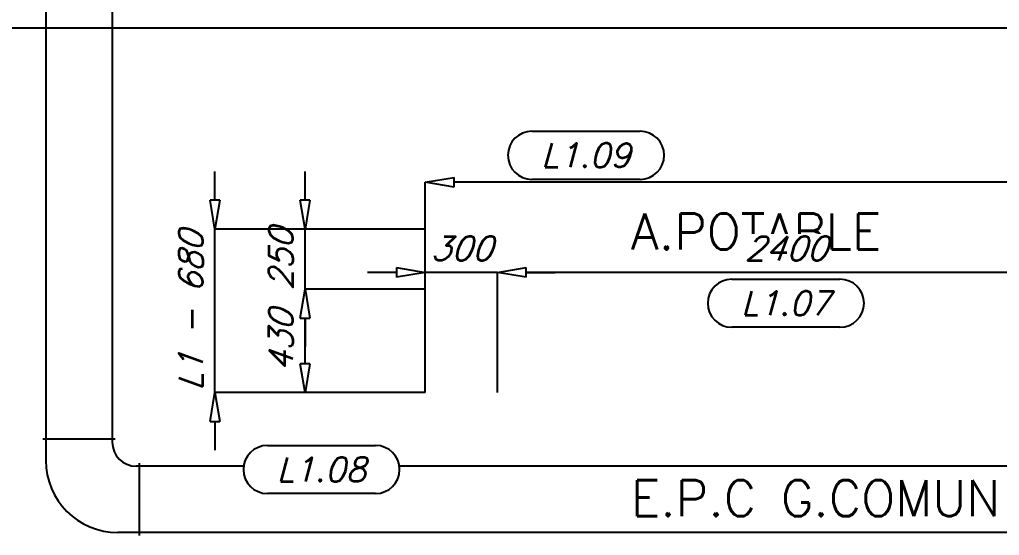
# Model space of a CAD drawing. Header units: millimetres. Extents: x -42700 to 155289, y -7931 to 68797.
# Drawn here: x 17720 to 21795, y 22759 to 24905 of the extents above; entities that cross this region are included whole.
import ezdxf
from ezdxf.enums import TextEntityAlignment as Align

# ---------------------------------------------------------------- set-up
doc = ezdxf.new("R2010")
doc.units = ezdxf.units.MM
doc.set_wipeout_variables(frame=1)
for name, color, linetype in [('01 arquitectura', 8, 'Continuous'), ('08.1 tags L1', 3, 'Continuous'), ('__L1_10Q', 7, 'Continuous')]:
    doc.layers.add(name, color=color, linetype=linetype)
doc.layers.add('3 bandejas', color=113, linetype='Continuous', lineweight=25)
doc.styles.add('DESC', font='romans.shx', dxfattribs={"oblique": 15})
doc.styles.add('QUOTE', font='romans.shx', dxfattribs={"oblique": 20})
doc.styles.add('ROMANS', font='romans')
doc.dimstyles.new('QUOTE-DIS', dxfattribs={"dimscale": 50, "dimtxt": 2, "dimasz": 2.4, "dimexe": 0, "dimexo": 0, "dimgap": 1, "dimtad": 1, "dimdec": 0, "dimzin": 4, "dimdsep": 46, "dimtxsty": 'QUOTE', "dimblk1": 'CLOSEDBLANK', "dimblk2": 'CLOSEDBLANK', "dimsah": 1, "dimcen": 0.09, "dimclrd": 256, "dimclre": 256, "dimclrt": 9, "dimadec": 0, "dimazin": 0, "dimtfac": 1, "dimtdec": 0, "dimtix": 1, "dimtmove": 0, "dimatfit": 3, "dimldrblk": 'CLOSEDBLANK', "dimfxl": 1, "dimtfill": 1, "dimtolj": 1, "dimtzin": 0, "dimarcsym": 0})

# ---------------------------------------------------------------- blocks, each defined once
blk = doc.blocks.new('psz_tag')
blk.add_wipeout([(-225, 100), (-233.7, 99.6), (-242.4, 98.5), (-250.9, 96.6), (-259.2, 94), (-267.3, 90.6), (-275, 86.6), (-282.4, 81.9), (-289.3, 76.6), (-295.7, 70.7), (-301.6, 64.3), (-306.9, 57.4), (-311.6, 50), (-315.6, 42.3), (-319, 34.2), (-321.6, 25.9), (-323.5, 17.4), (-324.6, 8.7), (-325, 0), (-324.6, -8.7), (-323.5, -17.4), (-321.6, -25.9), (-319, -34.2), (-315.6, -42.3), (-311.6, -50), (-306.9, -57.4), (-301.6, -64.3), (-295.7, -70.7), (-289.3, -76.6), (-282.4, -81.9), (-275, -86.6), (-267.3, -90.6), (-259.2, -94), (-250.9, -96.6), (-242.4, -98.5), (-233.7, -99.6), (-225, -100), (225, -100), (233.7, -99.6), (242.4, -98.5), (250.9, -96.6), (259.2, -94), (267.3, -90.6), (275, -86.6), (282.4, -81.9), (289.3, -76.6), (295.7, -70.7), (301.6, -64.3), (306.9, -57.4), (311.6, -50), (315.6, -42.3), (319, -34.2), (321.6, -25.9), (323.5, -17.4), (324.6, -8.7), (325, 0), (324.6, 8.7), (323.5, 17.4), (321.6, 25.9), (319, 34.2), (315.6, 42.3), (311.6, 50), (306.9, 57.4), (301.6, 64.3), (295.7, 70.7), (289.3, 76.6), (282.4, 81.9), (275, 86.6), (267.3, 90.6), (259.2, 94), (250.9, 96.6), (242.4, 98.5), (233.7, 99.6), (225, 100)])
for p, q in [((-225, 100), (225, 100)), ((225, -100), (-225, -100))]:
    blk.add_line(p, q)
for centre, start, end in [((-225, 0), 90, 270), ((225, 0), 270, 90)]:
    blk.add_arc(centre, 100, start, end)
at = {"style": 'DESC', "oblique": 15, "flags": 8}
blk.add_attdef('TAG', text='', height=100, dxfattribs=at).set_placement((0, 0), align=Align.MIDDLE_CENTER)
blk = doc.blocks.new('_CLOSEDBLANK')
at = {"color": 0, "linetype": 'ByBlock'}
for p, q in [((-1, 0.167), (0, 0)), ((-1, 0.167), (-1, -0.167)), ((0, 0), (-1, -0.167))]:
    blk.add_line(p, q, dxfattribs=at)
blk = doc.blocks.new('*D382')
at = {"layer": '__L1_10Q', "lineweight": -2, "transparency": 16777216}
for p, q in [((19707, 23353), (19707, 23853)), ((21987, 23853), (19827, 23853)), ((22107, 23353), (22107, 23853))]:
    blk.add_line(p, q, dxfattribs=at)
at = {"layer": '__L1_10Q', "lineweight": -2, "transparency": 16777216, "xscale": 120, "yscale": 120, "zscale": 120, "rotation": 180}
blk.add_blockref('_CLOSEDBLANK', (19707, 23853), dxfattribs=at)
at = {"layer": '__L1_10Q', "lineweight": -2, "transparency": 16777216, "xscale": 120, "yscale": 120, "zscale": 120}
blk.add_blockref('_CLOSEDBLANK', (22107, 23853), dxfattribs=at)
at = {"layer": '__L1_10Q', "color": 9, "transparency": 16777216, "insert": (20907, 23953), "char_height": 100, "attachment_point": 5, "style": 'QUOTE', "bg_fill": 3, "box_fill_scale": 1.1, "bg_fill_color": 256, "bg_fill_true_color": 13158600, "bg_fill_transparency": 0}
blk.add_mtext('\\A1;2400', dxfattribs=at)
blk = doc.blocks.new('*D383')
at = {"layer": '__L1_10Q', "lineweight": -2, "transparency": 16777216}
for p, q in [((19287, 23853), (19167, 23853)), ((19407, 23353), (19407, 23853)), ((19707, 23853), (19407, 23853)), ((19707, 23353), (19707, 23853)), ((19827, 23853), (19947, 23853))]:
    blk.add_line(p, q, dxfattribs=at)
at = {"layer": '__L1_10Q', "lineweight": -2, "transparency": 16777216, "xscale": 120, "yscale": 120, "zscale": 120}
blk.add_blockref('_CLOSEDBLANK', (19407, 23853), dxfattribs=at)
at = {"layer": '__L1_10Q', "lineweight": -2, "transparency": 16777216, "xscale": 120, "yscale": 120, "zscale": 120, "rotation": 180}
blk.add_blockref('_CLOSEDBLANK', (19707, 23853), dxfattribs=at)
at = {"layer": '__L1_10Q', "color": 9, "transparency": 16777216, "insert": (19557, 23953), "char_height": 100, "attachment_point": 5, "style": 'QUOTE', "bg_fill": 3, "box_fill_scale": 1.1, "bg_fill_color": 256, "bg_fill_true_color": 13158600, "bg_fill_transparency": 0}
blk.add_mtext('\\A1;300', dxfattribs=at)
blk = doc.blocks.new('*D384')
at = {"layer": '__L1_10Q', "lineweight": -2, "transparency": 16777216}
for p, q in [((19407, 23783), (18907, 23783)), ((18907, 23473), (18907, 23663)), ((19407, 23353), (18907, 23353))]:
    blk.add_line(p, q, dxfattribs=at)
at = {"layer": '__L1_10Q', "lineweight": -2, "transparency": 16777216, "xscale": 120, "yscale": 120, "zscale": 120}
for p, rotation in [((18907, 23783), 90), ((18907, 23353), 270)]:
    blk.add_blockref('_CLOSEDBLANK', p, dxfattribs=dict(at, rotation=rotation))
at = {"layer": '__L1_10Q', "color": 9, "transparency": 16777216, "insert": (18807, 23568), "char_height": 100, "attachment_point": 5, "rotation": 90, "style": 'QUOTE', "bg_fill": 3, "box_fill_scale": 1.1, "bg_fill_color": 256, "bg_fill_true_color": 13158600, "bg_fill_transparency": 0}
blk.add_mtext('\\A1;430', dxfattribs=at)
blk = doc.blocks.new('*D385')
at = {"layer": '__L1_10Q', "lineweight": -2, "transparency": 16777216}
for p, q in [((18907, 24153), (18907, 24273)), ((19407, 24033), (18907, 24033)), ((18907, 23783), (18907, 24033)), ((19407, 23783), (18907, 23783)), ((18907, 23663), (18907, 23543))]:
    blk.add_line(p, q, dxfattribs=at)
at = {"layer": '__L1_10Q', "lineweight": -2, "transparency": 16777216, "xscale": 120, "yscale": 120, "zscale": 120}
for p, rotation in [((18907, 24033), 270), ((18907, 23783), 90)]:
    blk.add_blockref('_CLOSEDBLANK', p, dxfattribs=dict(at, rotation=rotation))
at = {"layer": '__L1_10Q', "color": 9, "transparency": 16777216, "insert": (18807, 23908), "char_height": 100, "attachment_point": 5, "rotation": 90, "style": 'QUOTE', "bg_fill": 3, "box_fill_scale": 1.1, "bg_fill_color": 256, "bg_fill_true_color": 13158600, "bg_fill_transparency": 0}
blk.add_mtext('\\A1;250', dxfattribs=at)
blk = doc.blocks.new('*D386')
at = {"layer": '__L1_10Q', "lineweight": -2, "transparency": 16777216}
for p, q in [((19407, 23353), (19407, 24228)), ((32787, 24228), (19527, 24228)), ((32907, 23353), (32907, 24228))]:
    blk.add_line(p, q, dxfattribs=at)
at = {"layer": '__L1_10Q', "lineweight": -2, "transparency": 16777216, "xscale": 120, "yscale": 120, "zscale": 120, "rotation": 180}
blk.add_blockref('_CLOSEDBLANK', (19407, 24228), dxfattribs=at)
at = {"layer": '__L1_10Q', "lineweight": -2, "transparency": 16777216, "xscale": 120, "yscale": 120, "zscale": 120}
blk.add_blockref('_CLOSEDBLANK', (32907, 24228), dxfattribs=at)
at = {"layer": '__L1_10Q', "color": 9, "transparency": 16777216, "insert": (26157, 24328), "char_height": 100, "attachment_point": 5, "style": 'QUOTE', "bg_fill": 3, "box_fill_scale": 1.1, "bg_fill_color": 256, "bg_fill_true_color": 13158600, "bg_fill_transparency": 0}
blk.add_mtext('\\A1;L1 - 13500', dxfattribs=at)
blk = doc.blocks.new('*D387')
at = {"layer": '__L1_10Q', "lineweight": -2, "transparency": 16777216}
for p, q in [((18532, 24153), (18532, 24273)), ((19407, 24033), (18532, 24033)), ((18532, 23353), (18532, 24033)), ((19407, 23353), (18532, 23353)), ((18532, 23233), (18532, 23113))]:
    blk.add_line(p, q, dxfattribs=at)
at = {"layer": '__L1_10Q', "lineweight": -2, "transparency": 16777216, "xscale": 120, "yscale": 120, "zscale": 120}
for p, rotation in [((18532, 24033), 270), ((18532, 23353), 90)]:
    blk.add_blockref('_CLOSEDBLANK', p, dxfattribs=dict(at, rotation=rotation))
at = {"layer": '__L1_10Q', "color": 9, "transparency": 16777216, "insert": (18432, 23693), "char_height": 100, "attachment_point": 5, "rotation": 90, "style": 'QUOTE', "bg_fill": 3, "box_fill_scale": 1.1, "bg_fill_color": 256, "bg_fill_true_color": 13158600, "bg_fill_transparency": 0}
blk.add_mtext('\\A1;L1 - 680', dxfattribs=at)

msp = doc.modelspace()

# ---------------------------------------------------------------- linework, layer by layer
at = {"layer": '01 arquitectura', "color": 8}
msp.add_line((22194.689, 24869.628), (10884.718, 24869.628), dxfattribs=at)
at = {"layer": '3 bandejas', "ltscale": 0.01}
for p, q in [((18105.01, 29688.652, 2502.131), (18105.01, 23147.056, 2502.131)), ((17829.011, 29612.652, 2502.131), (17829.011, 23071.056, 2502.131)), ((31173.769, 23047.056, 2502.131), (18205.01, 23047.056, 2502.131)), ((23223.33, 22771.057, 2502.131), (18129.01, 22771.057, 2502.131))]:
    msp.add_line(p, q, dxfattribs=at)
at = {"layer": '3 bandejas', "ltscale": 0.01, "elevation": 2502.131}
for points in [[(18117.01, 23159.056), (17817.011, 23159.056)], [(18217.01, 23059.056), (18217.01, 22759.057)]]:
    msp.add_lwpolyline(points, dxfattribs=at)
at = {"layer": '3 bandejas', "ltscale": 0.01}
for centre, radius in [((18205.01, 23147.056, 2502.131), 100), ((18129.01, 23071.056, 2502.131), 299.999)]:
    msp.add_arc(centre, radius, 180, 270, dxfattribs=at)

# ---------------------------------------------------------------- block references
at = {"layer": '08.1 tags L1'}
ref = msp.add_blockref('psz_tag', (20075.747, 24340.106, 2595), dxfattribs=at)
ref.add_attrib('TAG', 'L1.09', dxfattribs={"layer": '0', "height": 100, "style": 'DESC', "oblique": 15}).set_placement((20075.747, 24340.106, 2595), align=Align.MIDDLE_CENTER)
ref = msp.add_blockref('psz_tag', (20907, 23724.755, 2595), dxfattribs=at)
ref.add_attrib('TAG', 'L1.07', dxfattribs={"layer": '0', "height": 100, "style": 'DESC', "oblique": 15}).set_placement((20907, 23724.755, 2595), align=Align.MIDDLE_CENTER)

# ---------------------------------------------------------------- texts
at = {"layer": '01 arquitectura', "color": 9, "linetype": 'Continuous', "style": 'ROMANS'}
for s, p in [('A.POTABLE', (20262.777, 23947.81)), ('E.P.C G.COMUN', (20262.777, 22838.423))]:
    msp.add_text(s, height=150, dxfattribs=at).set_placement(p)

# ---------------------------------------------------------------- next in the draw order: block references
at = {"layer": '08.1 tags L1'}
ref = msp.add_blockref('psz_tag', (18975.582, 23033.151, 2595), dxfattribs=at)
ref.add_attrib('TAG', 'L1.08', dxfattribs={"layer": '0', "height": 100, "style": 'DESC', "oblique": 15}).set_placement((18975.582, 23033.151, 2595), align=Align.MIDDLE_CENTER)

# ---------------------------------------------------------------- next in the draw order: dimensions: what is measured, and where the dimension line sits
at = {"layer": '__L1_10Q', "color": 254}
dim = msp.add_aligned_dim(p1=(22107, 23353, 2650), p2=(19707, 23353, 2650), distance=-500, dimstyle='QUOTE-DIS', override={"dimscale": 50, "dimlfac": 1}, dxfattribs=at)
dim.commit()
dim.dimension.update_dxf_attribs({"geometry": '*D382', "text_midpoint": (20907, 23953, 2650)})

# ---------------------------------------------------------------- next in the draw order: dimensions: what is measured, and where the dimension line sits
dim = msp.add_aligned_dim(p1=(19707, 23353, 2650), p2=(19407, 23353, 2650), distance=-500, dimstyle='QUOTE-DIS', override={"dimscale": 50, "dimlfac": 1}, dxfattribs=at)
dim.commit()
dim.dimension.update_dxf_attribs({"geometry": '*D383', "text_midpoint": (19557, 23953, 2650)})

# ---------------------------------------------------------------- next in the draw order: dimensions: what is measured, and where the dimension line sits
dim = msp.add_aligned_dim(p1=(19407, 23353, 2650), p2=(19407, 23783, 2650), distance=500, dimstyle='QUOTE-DIS', override={"dimscale": 50, "dimlfac": 1}, dxfattribs=at)
dim.commit()
dim.dimension.update_dxf_attribs({"geometry": '*D384', "text_midpoint": (18807, 23568, 2650)})

# ---------------------------------------------------------------- next in the draw order: dimensions: what is measured, and where the dimension line sits
dim = msp.add_aligned_dim(p1=(19407, 23783, 2650), p2=(19407, 24033, 2650), distance=500, dimstyle='QUOTE-DIS', override={"dimscale": 50, "dimlfac": 1}, dxfattribs=at)
dim.commit()
dim.dimension.update_dxf_attribs({"geometry": '*D385', "text_midpoint": (18807, 23908, 2650)})

# ---------------------------------------------------------------- next in the draw order: dimensions: what is measured, and where the dimension line sits
dim = msp.add_aligned_dim(p1=(32907, 23353, 2650), p2=(19407, 23353, 2650), distance=-875, text='L1 - <>', dimstyle='QUOTE-DIS', override={"dimscale": 50, "dimlfac": 1}, dxfattribs=at)
dim.commit()
dim.dimension.update_dxf_attribs({"geometry": '*D386', "text_midpoint": (26157, 24328, 2650)})

# ---------------------------------------------------------------- next in the draw order: dimensions: what is measured, and where the dimension line sits
dim = msp.add_aligned_dim(p1=(19407, 23353, 2650), p2=(19407, 24033, 2650), distance=875, text='L1 - <>', dimstyle='QUOTE-DIS', override={"dimscale": 50, "dimlfac": 1}, dxfattribs=at)
dim.commit()
dim.dimension.update_dxf_attribs({"geometry": '*D387', "text_midpoint": (18432, 23693, 2650)})

doc.saveas('drawing.dxf')
